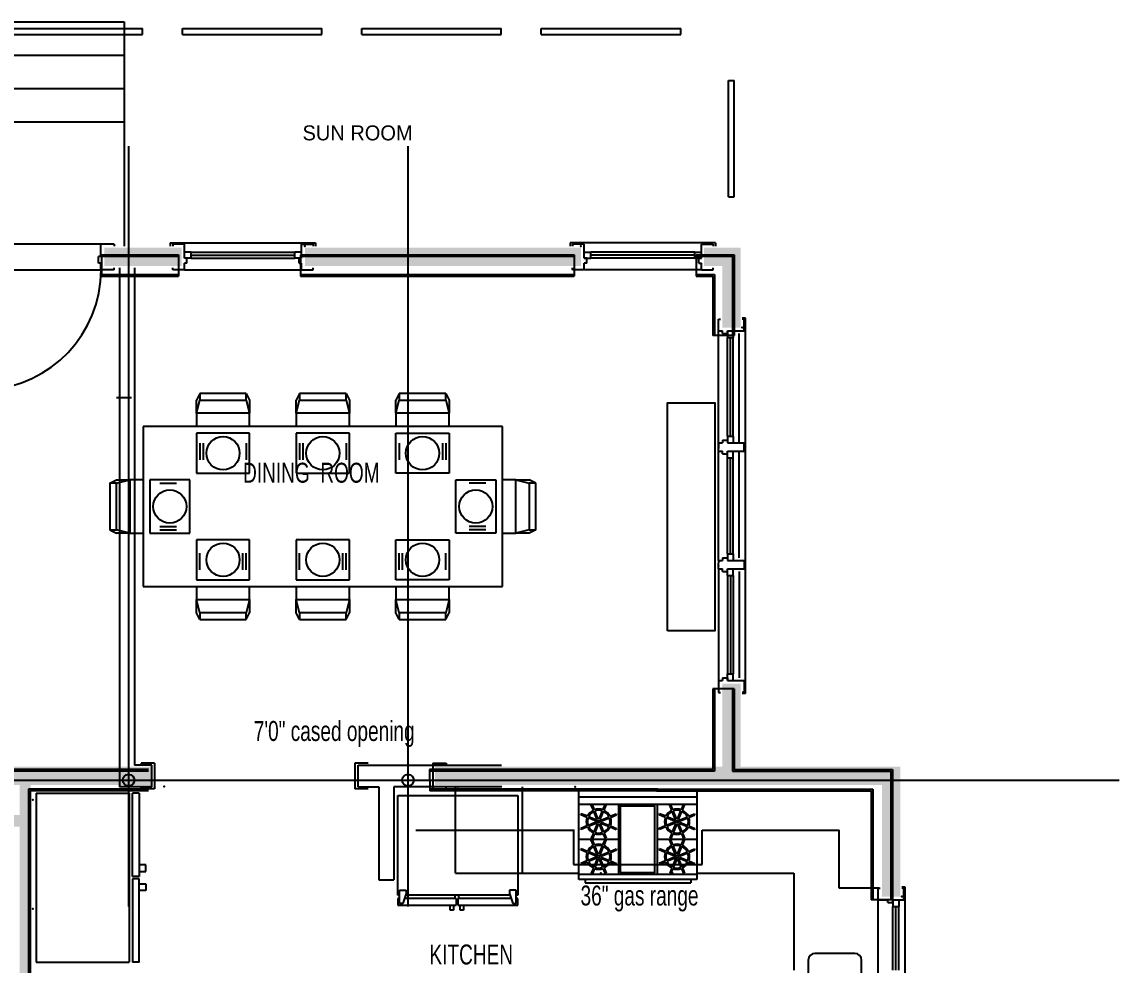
# Model space of a CAD drawing. Extents: x -743 to 664, y -463 to 298.
# Drawn here: x 0.6 to 330.5, y 14.1 to 297.6 of the extents above; entities that cross this region are included whole.
import ezdxf
from ezdxf.enums import TextEntityAlignment as Align

# ---------------------------------------------------------------- set-up
doc = ezdxf.new("R2010")
doc.units = 0
doc.header["$MEASUREMENT"] = 0
for name, color, linetype in [('1.1COLLINE', 7, 'Continuous'), ('1.1COLUMNS', 51, 'Continuous'), ('1.1DEMO', 3, 'Continuous'), ('1.1DRWDWS', 1, 'Continuous'), ('1.1FILL', 7, 'Continuous'), ('1.1NOTES', 11, 'Continuous'), ('1.1RMNAMES', 5, 'Continuous'), ('1.1WALL', 7, 'Continuous')]:
    doc.layers.add(name, color=color, linetype=linetype)
doc.styles.add('DCADTXTSTYLE34', font='ARIAL NARROW')
doc.styles.add('DCADTXTSTYLE43', font='ARIAL NARROW')
doc.styles.add('DCADTXTSTYLE51', font='ARIAL NARROW')
doc.styles.add('DCADTXTSTYLE63', font='ARIAL NARROW')

msp = doc.modelspace()

# ---------------------------------------------------------------- hatches: boundary and pattern name
at = {"layer": '1.1FILL', "linetype": 'Continuous', "ltscale": 8}
for points in [[(25.45, 229.72), (25.45, 224.22), (30.45, 224.22), (30.45, 224.22), (33.95, 224.22), (33.95, 224.22), (48.7, 224.22), (48.7, 229.72)], [(168.7, 224.22), (168.7, 229.72), (85.7, 229.72), (85.7, 224.22)], [(216.7, 229.72), (205.7, 229.72), (205.7, 224.22), (211.2, 224.22), (211.2, 205.72), (216.7, 205.72)], [(259.2, 34.72), (264.7, 34.72), (264.7, 73.72), (216.7, 73.72), (216.7, 98.72), (211.2, 98.72), (211.2, 73.72), (131.06, 73.72), (131.06, 68.22), (194.09, 68.22), (259.2, 68.22)], [(-21.05, 81.2), (-17.55, 81.24), (-17.55, 73.72), (29.95, 73.72), (29.95, 68.22), (3.31, 68.22), (3.31, -9.35), (0, -9.34), (-0.02, 55.72), (-17.55, 55.73), (-17.55, 59.22), (-0.01, 59.22), (-0.01, 68.22), (-17.55, 68.22), (-17.55, 63.07), (-21.05, 63.07)], [(29.95, 68.22), (39.7, 68.22), (39.7, 73.72), (29.95, 73.72)], [(124.86, 68.22), (131.06, 68.22), (131.06, 73.72), (124.86, 73.72)]]:
    msp.add_hatch(color=7, dxfattribs=at).paths.add_polyline_path(points, flags=0)

# ---------------------------------------------------------------- linework, layer by layer
at = {"layer": '1.1COLLINE', "color": 7, "linetype": 'Continuous', "ltscale": 96}
for p, q in [((32.7, 260.26), (32.7, 31.75)), ((116.7, 260.26), (116.7, 31.75)), ((-250.48, 69.72), (330.5, 69.72))]:
    msp.add_line(p, q, dxfattribs=at)
at = {"layer": '1.1COLUMNS', "color": 1, "linetype": 'Continuous', "ltscale": 12}
for centre in [(32.7, 69.72), (116.7, 69.72)]:
    msp.add_circle(centre, 1.75, dxfattribs=at)
at = {"layer": '1.1DEMO', "color": 11, "linetype": 'Continuous', "ltscale": 2}
for p, q in [((29.95, 223.72), (29.95, 67.72)), ((34.45, 223.72), (34.45, 74.22)), ((39.7, 74.22), (34.45, 74.22)), ((39.7, 67.72), (39.7, 74.22)), ((104.7, 74.85), (100.7, 74.85)), ((100.7, 74.85), (100.7, 67.1)), ((101.7, 74.22), (144.86, 74.22)), ((101.7, 67.72), (101.7, 74.22)), ((39.7, 67.72), (29.95, 67.72)), ((104.7, 67.1), (100.7, 67.1)), ((101.7, 67.72), (107.98, 67.72)), ((107.98, 67.72), (107.98, 39.72)), ((112.48, 67.72), (112.48, 39.72)), ((144.94, 67.72), (112.48, 67.72)), ((151.01, 67.72), (151.01, 41.72)), ((113.7, 65.15), (149.7, 65.15)), ((113.7, 35.15), (113.7, 65.15)), ((149.7, 65.15), (149.7, 35.15)), ((107.98, 39.72), (112.48, 39.72)), ((114.2, 32.65), (114.2, 36.65)), ((114.2, 36.65), (116.2, 36.65)), ((116.2, 36.65), (116.2, 35.65)), ((149.2, 36.65), (147.2, 36.65)), ((147.2, 36.65), (147.2, 35.65)), ((149.2, 32.65), (149.2, 36.65)), ((114.2, 35.15), (113.7, 35.15)), ((114.2, 34.15), (113.7, 34.15)), ((113.7, 34.15), (113.7, 32.15)), ((116.2, 35.65), (115.2, 32.65)), ((131.16, 34.15), (115.7, 34.15)), ((147.37, 35.15), (116.04, 35.15)), ((130.91, 34.15), (130.91, 35.15)), ((131.16, 34.15), (131.16, 32.15)), ((147.7, 34.15), (131.66, 34.15)), ((131.66, 34.15), (131.66, 32.15)), ((131.91, 35.15), (131.91, 34.15)), ((147.2, 35.65), (148.2, 32.65)), ((149.7, 35.15), (149.2, 35.15)), ((149.7, 34.15), (149.2, 34.15)), ((149.7, 32.15), (149.7, 34.15)), ((113.7, 32.15), (131.16, 32.15)), ((115.2, 32.65), (114.2, 32.65)), ((129.41, 30.65), (129.41, 32.15)), ((130.41, 30.65), (129.41, 30.65)), ((130.41, 32.15), (130.41, 30.65)), ((131.66, 32.15), (149.7, 32.15)), ((132.41, 30.65), (132.41, 32.15)), ((133.41, 30.65), (132.41, 30.65)), ((133.41, 32.15), (133.41, 30.65)), ((148.2, 32.65), (149.2, 32.65)), ((251.08, 17.64), (239.08, 17.64)), ((237.08, 15.64), (237.08, -20.36)), ((253.08, -20.36), (253.08, 15.64))]:
    msp.add_line(p, q, dxfattribs=at)
for centre, start, end in [((239.08, 15.64), 90, 180), ((251.08, 15.64), 0, 90)]:
    msp.add_arc(centre, 2, start, end, dxfattribs=at)
msp.add_point((131.7, 67.15), dxfattribs=at)
at = {"layer": '1.1DRWDWS', "color": 3, "linetype": 'Continuous', "ltscale": 12}
for p, q in [((-16.6, 297.58), (31.4, 297.58)), ((31.4, 297.58), (31.4, 230.22)), ((-16.6, 287.58), (31.4, 287.58)), ((-16.6, 277.58), (31.4, 277.58)), ((-16.6, 267.58), (31.4, 267.58)), ((28.4, 230.85), (28.4, 230.22)), ((51.48, 228.35), (49.48, 228.35)), ((51.48, 226.6), (51.48, 228.35)), ((82.7, 226.6), (82.7, 228.35)), ((84.7, 228.35), (82.7, 228.35)), ((169.7, 228.35), (171.7, 228.35)), ((171.7, 226.6), (171.7, 228.35)), ((202.92, 226.6), (202.92, 228.35)), ((202.92, 228.35), (204.92, 228.35)), ((51.48, 226.6), (49.48, 226.6)), ((51.48, 227.47), (82.7, 227.47)), ((84.7, 226.6), (82.7, 226.6)), ((169.7, 226.6), (171.7, 226.6)), ((202.92, 227.47), (171.7, 227.47)), ((202.92, 226.6), (204.92, 226.6)), ((28.4, 223.1), (28.4, 223.72)), ((212.77, 204.72), (212.77, 202.72)), ((214.52, 204.72), (214.52, 202.72)), ((212.77, 202.72), (214.52, 202.72)), ((213.64, 173.11), (213.64, 202.72)), ((212.77, 173.11), (214.52, 173.11)), ((212.77, 173.11), (212.77, 171.11)), ((214.52, 173.11), (214.52, 171.11)), ((212.77, 166.56), (212.77, 168.56)), ((214.52, 166.56), (214.52, 168.56)), ((212.77, 166.56), (214.52, 166.56)), ((213.64, 137.76), (213.64, 166.56)), ((212.77, 137.76), (214.52, 137.76)), ((212.77, 137.76), (212.77, 135.76)), ((214.52, 137.76), (214.52, 135.76)), ((212.77, 131.21), (212.77, 133.21)), ((214.52, 131.21), (214.52, 133.21)), ((212.77, 131.21), (214.52, 131.21)), ((213.64, 131.21), (213.64, 101.69)), ((212.77, 101.69), (214.52, 101.69)), ((212.77, 99.69), (212.77, 101.69)), ((214.52, 99.69), (214.52, 101.69)), ((131.01, 41.72), (131.01, 67.72)), ((131.01, 41.72), (168.09, 41.72)), ((203.59, 41.72), (232.7, 41.72)), ((232.7, 41.72), (232.7, 12.64)), ((262.52, 33.72), (262.52, 31.72)), ((264.27, 33.72), (264.27, 31.72)), ((262.52, 31.72), (264.27, 31.72)), ((263.39, 12.57), (263.39, 31.72))]:
    msp.add_line(p, q, dxfattribs=at)
at = {"layer": '1.1DRWDWS', "color": 3}
for p, q in [((-5.05, 295.6), (36.89, 295.6)), ((-5.05, 293.85), (36.89, 293.85)), ((36.89, 293.85), (36.89, 295.6)), ((48.89, 293.85), (48.89, 295.6)), ((48.89, 295.6), (90.83, 295.6)), ((48.89, 293.85), (90.83, 293.85)), ((90.83, 293.85), (90.83, 295.6)), ((102.83, 293.85), (102.83, 295.6)), ((102.83, 295.6), (144.76, 295.6)), ((102.83, 293.85), (144.76, 293.85)), ((144.76, 293.85), (144.76, 295.6)), ((156.76, 293.85), (156.76, 295.6)), ((156.76, 295.6), (198.7, 295.6)), ((156.76, 293.85), (198.7, 293.85)), ((198.7, 293.85), (198.7, 295.6)), ((213.05, 245), (213.05, 280)), ((213.05, 280), (214.8, 280)), ((214.8, 245), (214.8, 280)), ((213.05, 245), (214.8, 245))]:
    msp.add_line(p, q, dxfattribs=at)
at = {"layer": '1.1DRWDWS', "color": 7, "linetype": 'Continuous', "ltscale": 24}
for p, q in [((45.23, 231.22), (45.23, 230.22)), ((88.95, 231.22), (88.95, 230.22)), ((165.45, 231.22), (165.45, 230.22)), ((209.17, 231.22), (209.17, 230.22)), ((218.2, 208.57), (217.2, 208.57)), ((218.2, 95.76), (217.2, 95.76)), ((266.2, 37.57), (265.2, 37.57))]:
    msp.add_line(p, q, dxfattribs=at)
at = {"layer": '1.1DRWDWS', "color": 7, "linetype": 'Continuous', "ltscale": 12}
for p, q in [((45.23, 231.22), (88.95, 231.22)), ((209.17, 231.22), (165.45, 231.22)), ((49.48, 223.1), (84.7, 223.1)), ((204.92, 223.1), (169.7, 223.1)), ((218.2, 95.76), (218.2, 208.57)), ((210.08, 135.76), (210.08, 204.72)), ((210.08, 133.21), (210.08, 99.69)), ((266.2, -45.21), (266.2, 37.57)), ((258.08, 10.57), (258.08, 33.72))]:
    msp.add_line(p, q, dxfattribs=at)
at = {"layer": '1.1DRWDWS', "color": 11, "linetype": 'Continuous', "ltscale": 24}
for p, q in [((24.4, 230.85), (-11.55, 230.85)), ((51.48, 228.35), (82.7, 228.35)), ((202.92, 228.35), (171.7, 228.35)), ((51.48, 226.6), (82.7, 226.6)), ((202.92, 226.6), (171.7, 226.6)), ((-11.55, 223.1), (24.45, 223.1)), ((212.77, 173.11), (212.77, 202.72)), ((214.52, 173.11), (214.52, 202.72)), ((212.77, 137.76), (212.77, 166.56)), ((214.52, 137.76), (214.52, 166.56)), ((212.77, 131.21), (212.77, 101.69)), ((214.52, 131.21), (214.52, 101.69)), ((262.52, 12.57), (262.52, 31.72)), ((264.27, 12.57), (264.27, 31.72))]:
    msp.add_line(p, q, dxfattribs=at)
at = {"layer": '1.1DRWDWS', "color": 3, "linetype": 'Continuous', "ltscale": 24}
for p, q in [((28.4, 230.85), (24.4, 230.85)), ((24.4, 227.1), (24.4, 230.85)), ((49.48, 230.85), (45.98, 230.85)), ((45.98, 230.85), (45.98, 230.22)), ((49.48, 226.6), (49.48, 230.85)), ((84.7, 230.85), (88.2, 230.85)), ((84.7, 226.6), (84.7, 230.85)), ((88.2, 230.85), (88.2, 230.22)), ((169.7, 230.85), (166.2, 230.85)), ((166.2, 230.85), (166.2, 230.22)), ((169.7, 226.6), (169.7, 230.85)), ((204.92, 230.85), (208.42, 230.85)), ((204.92, 226.6), (204.92, 230.85)), ((208.42, 230.85), (208.42, 230.22)), ((24.4, 227.1), (23.65, 227.1)), ((23.65, 225.1), (23.65, 227.1)), ((24.4, 225.1), (23.65, 225.1)), ((24.4, 223.1), (24.4, 225.1)), ((50.23, 226.6), (49.48, 226.6)), ((49.48, 223.1), (49.48, 225.1)), ((50.23, 225.1), (49.48, 225.1)), ((50.23, 225.1), (50.23, 226.6)), ((83.95, 226.6), (84.7, 226.6)), ((83.95, 225.1), (83.95, 226.6)), ((83.95, 225.1), (84.7, 225.1)), ((84.7, 223.1), (84.7, 225.1)), ((170.45, 226.6), (169.7, 226.6)), ((169.7, 223.1), (169.7, 225.1)), ((170.45, 225.1), (169.7, 225.1)), ((170.45, 225.1), (170.45, 226.6)), ((204.17, 226.6), (204.92, 226.6)), ((204.17, 225.1), (204.17, 226.6)), ((204.17, 225.1), (204.92, 225.1)), ((204.92, 223.1), (204.92, 225.1)), ((28.4, 223.1), (24.4, 223.1)), ((45.98, 223.1), (45.98, 223.72)), ((49.48, 223.1), (45.98, 223.1)), ((84.7, 223.1), (88.2, 223.1)), ((88.2, 223.1), (88.2, 223.72)), ((166.2, 223.1), (166.2, 223.72)), ((169.7, 223.1), (166.2, 223.1)), ((204.92, 223.1), (208.42, 223.1)), ((208.42, 223.1), (208.42, 223.72)), ((210.08, 204.72), (210.08, 208.22)), ((210.08, 208.22), (210.7, 208.22)), ((217.83, 208.22), (217.2, 208.22)), ((217.83, 204.72), (217.83, 208.22)), ((210.08, 204.72), (211.27, 204.72)), ((211.27, 203.97), (211.27, 204.72)), ((212.77, 204.72), (217.83, 204.72)), ((212.77, 203.97), (212.77, 204.72)), ((211.27, 203.97), (212.77, 203.97)), ((211.27, 171.86), (211.27, 171.11)), ((211.27, 171.86), (212.77, 171.86)), ((212.77, 171.86), (212.77, 171.11)), ((210.08, 171.11), (210.08, 169.36)), ((210.08, 171.11), (211.27, 171.11)), ((210.08, 168.56), (210.08, 169.31)), ((210.08, 168.56), (211.27, 168.56)), ((211.27, 167.81), (211.27, 168.56)), ((212.77, 171.11), (217.83, 171.11)), ((212.77, 167.81), (212.77, 168.56)), ((212.77, 168.56), (217.83, 168.56)), ((217.83, 168.56), (217.83, 171.11)), ((211.27, 167.81), (212.77, 167.81)), ((210.08, 135.76), (210.08, 135.01)), ((210.08, 135.76), (211.27, 135.76)), ((211.27, 136.51), (211.27, 135.76)), ((211.27, 136.51), (212.77, 136.51)), ((212.77, 136.51), (212.77, 135.76)), ((212.77, 135.76), (217.83, 135.76)), ((217.83, 135.76), (217.83, 133.21)), ((210.08, 133.21), (210.08, 134.96)), ((210.08, 133.21), (211.27, 133.21)), ((211.27, 132.46), (211.27, 133.21)), ((211.27, 132.46), (212.77, 132.46)), ((212.77, 132.46), (212.77, 133.21)), ((212.77, 133.21), (217.83, 133.21)), ((210.08, 99.69), (211.27, 99.69)), ((210.08, 99.69), (210.08, 96.1)), ((211.27, 100.44), (211.27, 99.69)), ((211.27, 100.44), (212.77, 100.44)), ((212.77, 100.44), (212.77, 99.69)), ((212.77, 99.69), (217.83, 99.69)), ((217.83, 99.69), (217.83, 96.1)), ((210.08, 96.1), (210.7, 96.1)), ((217.83, 96.1), (217.2, 96.1)), ((258.08, 33.72), (258.08, 37.22)), ((258.08, 37.22), (258.7, 37.22)), ((265.83, 37.22), (265.2, 37.22)), ((265.83, 33.72), (265.83, 37.22)), ((258.08, 33.72), (261.02, 33.72)), ((261.02, 32.97), (261.02, 33.72)), ((262.52, 33.72), (265.83, 33.72)), ((262.52, 32.97), (262.52, 33.72)), ((261.02, 32.97), (262.52, 32.97))]:
    msp.add_line(p, q, dxfattribs=at)
at = {"layer": '1.1DRWDWS', "color": 11, "linetype": 'Continuous', "ltscale": 3}
for p, q in [((216.27, 171.11), (216.27, 203.97)), ((216.27, 136.51), (216.27, 168.56)), ((216.27, 132.46), (216.27, 100.44))]:
    msp.add_line(p, q, dxfattribs=at)
at = {"layer": '1.1DRWDWS', "color": 3, "linetype": 'Continuous', "ltscale": 2}
for p, q in [((36.47, 74.85), (36.47, 74.22)), ((40.47, 74.85), (36.47, 74.85)), ((40.47, 74.85), (40.47, 67.1)), ((124.17, 74.85), (128.17, 74.85)), ((124.17, 74.85), (124.17, 67.1)), ((128.17, 74.85), (128.17, 74.22)), ((36.47, 67.1), (36.47, 67.72)), ((40.47, 67.1), (36.47, 67.1)), ((124.17, 67.1), (128.17, 67.1)), ((128.17, 67.1), (128.17, 67.72))]:
    msp.add_line(p, q, dxfattribs=at)
at = {"layer": '1.1DRWDWS', "color": 3, "linetype": 'Continuous', "ltscale": 5.619835}
for p, q in [((168.09, 39.86), (168.09, 66.72)), ((168.09, 66.72), (203.59, 66.72)), ((203.59, 66.72), (203.59, 39.86)), ((168.09, 64.72), (203.59, 64.72)), ((203.59, 39.86), (168.09, 39.86))]:
    msp.add_line(p, q, dxfattribs=at)
at = {"layer": '1.1DRWDWS', "color": 1, "linetype": 'Continuous', "ltscale": 12}
for p, q in [((4.92, 65.77), (32.92, 65.77)), ((4.92, 65.77), (4.92, 15.04)), ((32.92, 65.77), (32.92, 15.04)), ((33.92, 40.77), (33.92, 65.77)), ((35.92, 65.77), (33.92, 65.77)), ((35.92, 65.77), (35.92, 40.77)), ((37.92, 44.27), (35.92, 44.27)), ((37.92, 42.27), (37.92, 44.27)), ((35.92, 40.77), (33.92, 40.77)), ((33.92, 40.04), (33.92, 15.04)), ((35.92, 40.04), (33.92, 40.04)), ((35.92, 42.27), (37.92, 42.27)), ((35.92, 15.04), (35.92, 40.04)), ((35.92, 38.54), (37.92, 38.54)), ((37.92, 36.54), (35.92, 36.54)), ((37.92, 38.54), (37.92, 36.54)), ((4.92, 15.04), (32.92, 15.04)), ((35.92, 15.04), (33.92, 15.04))]:
    msp.add_line(p, q, dxfattribs=at)
at = {"layer": '1.1DRWDWS', "color": 3, "linetype": 'Continuous', "ltscale": 1.404959}
msp.add_line((203.59, 64.35), (203.59, 39.86), dxfattribs=at)
at = {"layer": '1.1DRWDWS', "color": 1, "linetype": 'Continuous', "ltscale": 5.619835}
for p, q in [((168.09, 62.51), (203.59, 62.51)), ((191.65, 51.97), (203.59, 51.97)), ((168.09, 41.44), (203.59, 41.44)), ((169.94, 39.83), (169.94, 38.85)), ((201.73, 39.83), (201.73, 38.85)), ((169.94, 38.85), (201.73, 38.85))]:
    msp.add_line(p, q, dxfattribs=at)
at = {"layer": '1.1DRWDWS', "color": 11, "linetype": 'Continuous', "ltscale": 1.404959}
for p, q in [((168.67, 59.28), (168.81, 59.61)), ((170.65, 58.85), (168.81, 59.61)), ((171.83, 62.17), (172.15, 62.3)), ((172.46, 60.65), (171.83, 62.17)), ((172.78, 60.79), (172.15, 62.3)), ((173.61, 57.86), (172.59, 60.33)), ((173.94, 57.99), (172.91, 60.46)), ((174.18, 57.99), (175.2, 60.46)), ((174.5, 57.86), (175.53, 60.33)), ((175.34, 60.79), (175.97, 62.3)), ((175.66, 60.65), (176.29, 62.17)), ((175.97, 62.3), (176.29, 62.17)), ((177.47, 58.85), (179.31, 59.61)), ((179.31, 59.61), (179.45, 59.28)), ((192.23, 59.28), (192.36, 59.61)), ((194.2, 58.85), (192.36, 59.61)), ((195.39, 62.17), (195.71, 62.3)), ((196.01, 60.65), (195.39, 62.17)), ((196.34, 60.79), (195.71, 62.3)), ((197.17, 57.86), (196.15, 60.33)), ((197.5, 57.99), (196.47, 60.46)), ((197.74, 57.99), (198.76, 60.46)), ((198.06, 57.86), (199.09, 60.33)), ((198.9, 60.79), (199.52, 62.3)), ((199.22, 60.65), (199.85, 62.17)), ((199.52, 62.3), (199.85, 62.17)), ((201.03, 58.85), (202.87, 59.61)), ((202.87, 59.61), (203, 59.28)), ((170.51, 58.52), (168.67, 59.28)), ((173.31, 57.36), (170.84, 58.39)), ((173.31, 57.12), (170.84, 56.1)), ((173.44, 57.69), (170.97, 58.71)), ((173.44, 56.8), (170.97, 55.77)), ((173.61, 56.63), (172.59, 54.15)), ((173.94, 56.49), (172.91, 54.02)), ((174.18, 56.49), (175.2, 54.02)), ((174.5, 56.63), (175.53, 54.15)), ((174.67, 57.69), (177.15, 58.71)), ((174.67, 56.8), (177.15, 55.77)), ((174.81, 57.36), (177.28, 58.39)), ((174.81, 57.12), (177.28, 56.1)), ((177.61, 58.52), (179.45, 59.28)), ((194.07, 58.52), (192.23, 59.28)), ((196.87, 57.36), (194.39, 58.39)), ((196.87, 57.12), (194.39, 56.1)), ((197, 57.69), (194.53, 58.71)), ((197, 56.8), (194.53, 55.77)), ((197.17, 56.63), (196.15, 54.15)), ((197.5, 56.49), (196.47, 54.02)), ((197.74, 56.49), (198.76, 54.02)), ((198.06, 56.63), (199.09, 54.15)), ((198.23, 57.69), (200.71, 58.71)), ((198.23, 56.8), (200.71, 55.77)), ((198.37, 57.36), (200.84, 58.39)), ((198.37, 57.12), (200.84, 56.1)), ((201.16, 58.52), (203, 59.28)), ((170.51, 55.96), (168.67, 55.2)), ((168.81, 54.88), (168.67, 55.2)), ((170.65, 55.64), (168.81, 54.88)), ((172.46, 53.83), (171.83, 52.31)), ((172.78, 53.69), (172.15, 52.18)), ((175.34, 53.69), (175.97, 52.18)), ((175.66, 53.83), (176.29, 52.31)), ((177.47, 55.64), (179.31, 54.88)), ((177.61, 55.96), (179.45, 55.2)), ((179.45, 55.2), (179.31, 54.88)), ((194.07, 55.96), (192.23, 55.2)), ((192.36, 54.88), (192.23, 55.2)), ((194.2, 55.64), (192.36, 54.88)), ((196.01, 53.83), (195.39, 52.31)), ((196.34, 53.69), (195.71, 52.18)), ((198.9, 53.69), (199.52, 52.18)), ((199.22, 53.83), (199.85, 52.31)), ((201.03, 55.64), (202.87, 54.88)), ((201.16, 55.96), (203, 55.2)), ((203, 55.2), (202.87, 54.88)), ((172.15, 52.18), (171.83, 52.31)), ((171.83, 51.63), (172.15, 51.77)), ((172.46, 50.12), (171.83, 51.63)), ((172.78, 50.25), (172.15, 51.77)), ((173.61, 47.32), (172.59, 49.79)), ((173.94, 47.45), (172.91, 49.93)), ((174.18, 47.45), (175.2, 49.93)), ((174.5, 47.32), (175.53, 49.79)), ((175.34, 50.25), (175.97, 51.77)), ((175.66, 50.12), (176.29, 51.63)), ((176.29, 52.31), (175.97, 52.18)), ((175.97, 51.77), (176.29, 51.63)), ((195.71, 52.18), (195.39, 52.31)), ((195.39, 51.63), (195.71, 51.77)), ((196.01, 50.12), (195.39, 51.63)), ((196.34, 50.25), (195.71, 51.77)), ((197.17, 47.32), (196.15, 49.79)), ((197.5, 47.45), (196.47, 49.93)), ((197.74, 47.45), (198.76, 49.93)), ((198.06, 47.32), (199.09, 49.79)), ((198.9, 50.25), (199.52, 51.77)), ((199.22, 50.12), (199.85, 51.63)), ((199.85, 52.31), (199.52, 52.18)), ((199.52, 51.77), (199.85, 51.63)), ((168.67, 48.75), (168.81, 49.07)), ((170.51, 47.98), (168.67, 48.75)), ((170.65, 48.31), (168.81, 49.07)), ((173.31, 46.82), (170.84, 47.85)), ((173.31, 46.58), (170.84, 45.56)), ((173.44, 47.15), (170.97, 48.17)), ((173.44, 46.26), (170.97, 45.23)), ((174.67, 47.15), (177.15, 48.17)), ((174.67, 46.26), (177.15, 45.23)), ((174.81, 46.82), (177.28, 47.85)), ((174.81, 46.58), (177.28, 45.56)), ((177.47, 48.31), (179.31, 49.07)), ((177.61, 47.98), (179.45, 48.75)), ((179.31, 49.07), (179.45, 48.75)), ((192.23, 48.75), (192.36, 49.07)), ((194.07, 47.98), (192.23, 48.75)), ((194.2, 48.31), (192.36, 49.07)), ((196.87, 46.82), (194.39, 47.85)), ((196.87, 46.58), (194.39, 45.56)), ((197, 47.15), (194.53, 48.17)), ((197, 46.26), (194.53, 45.23)), ((198.23, 47.15), (200.71, 48.17)), ((198.23, 46.26), (200.71, 45.23)), ((198.37, 46.82), (200.84, 47.85)), ((198.37, 46.58), (200.84, 45.56)), ((201.03, 48.31), (202.87, 49.07)), ((201.16, 47.98), (203, 48.75)), ((202.87, 49.07), (203, 48.75)), ((170.51, 45.42), (168.67, 44.66)), ((168.81, 44.34), (168.67, 44.66)), ((170.65, 45.1), (168.81, 44.34)), ((172.46, 43.29), (171.83, 41.78)), ((172.78, 43.16), (172.15, 41.64)), ((173.61, 46.09), (172.59, 43.62)), ((173.94, 45.96), (172.91, 43.48)), ((174.18, 45.96), (175.2, 43.48)), ((174.5, 46.09), (175.53, 43.62)), ((175.34, 43.16), (175.97, 41.64)), ((175.66, 43.29), (176.29, 41.78)), ((177.47, 45.1), (179.31, 44.34)), ((177.61, 45.42), (179.45, 44.66)), ((179.45, 44.66), (179.31, 44.34)), ((194.07, 45.42), (192.23, 44.66)), ((192.36, 44.34), (192.23, 44.66)), ((194.2, 45.1), (192.36, 44.34)), ((196.01, 43.29), (195.39, 41.78)), ((196.34, 43.16), (195.71, 41.64)), ((197.17, 46.09), (196.15, 43.62)), ((197.5, 45.96), (196.47, 43.48)), ((197.74, 45.96), (198.76, 43.48)), ((198.06, 46.09), (199.09, 43.62)), ((198.9, 43.16), (199.52, 41.64)), ((199.22, 43.29), (199.85, 41.78)), ((201.03, 45.1), (202.87, 44.34)), ((201.16, 45.42), (203, 44.66)), ((203, 44.66), (202.87, 44.34)), ((172.15, 41.64), (171.83, 41.78)), ((176.29, 41.78), (175.97, 41.64)), ((195.71, 41.64), (195.39, 41.78)), ((199.85, 41.78), (199.52, 41.64))]:
    msp.add_line(p, q, dxfattribs=at)
at = {"layer": '1.1DRWDWS', "color": 11, "linetype": 'Continuous', "ltscale": 5.619835}
for p, q in [((180.03, 62.51), (180.03, 41.44)), ((191.65, 62.51), (191.65, 41.44)), ((168.09, 51.97), (180.03, 51.97))]:
    msp.add_line(p, q, dxfattribs=at)
at = {"layer": '1.1DRWDWS', "color": 1, "linetype": 'Continuous', "ltscale": 8}
for p, q in [((119.1, 54.72), (166.48, 54.72)), ((166.48, 54.92), (166.48, 44.4)), ((205.13, 54.72), (246.39, 54.72)), ((205.13, 44.4), (205.13, 54.66)), ((246.39, 37.22), (246.39, 54.72)), ((166.48, 44.4), (205.13, 44.4)), ((258.39, 37.22), (246.39, 37.22))]:
    msp.add_line(p, q, dxfattribs=at)
at = {"layer": '1.1DRWDWS', "color": 11, "linetype": 'Continuous', "ltscale": 5.619835, "elevation": 25033.24}
msp.add_lwpolyline([(180.52, 42.01), (190.95, 42.01), (190.95, 61.88), (180.52, 61.88)], close=True, dxfattribs=at)
at = {"layer": '1.1DRWDWS', "color": 11, "linetype": 'Continuous', "ltscale": 1.404959}
for centre in [(174.06, 57.24), (197.62, 57.24), (174.06, 46.7), (197.62, 46.7)]:
    msp.add_circle(centre, 0.386, dxfattribs=at)
at = {"layer": '1.1DRWDWS', "color": 1, "linetype": 'Continuous', "ltscale": 24}
msp.add_arc((-11.55, 223.1), 36, 272.7832, 360, dxfattribs=at)
at = {"layer": '1.1DRWDWS', "color": 11, "linetype": 'Continuous', "ltscale": 1.404959}
for centre, radius, start, end in [((174.06, 57.24), 3.77, 115.1708, 154.8293), ((174.06, 57.24), 3.42, 115.4468, 154.5552), ((174.06, 57.24), 3.77, 70.1703, 109.8317), ((174.06, 57.24), 3.42, 70.4463, 109.5523), ((174.06, 57.24), 3.42, 25.4463, 64.5515), ((174.06, 57.24), 3.77, 25.1675, 64.8303), ((197.62, 57.24), 3.77, 115.1708, 154.8293), ((197.62, 57.24), 3.42, 115.4468, 154.5552), ((197.62, 57.24), 3.77, 70.1704, 109.8317), ((197.62, 57.24), 3.42, 70.4463, 109.5523), ((197.62, 57.24), 3.42, 25.4463, 64.5516), ((197.62, 57.24), 3.77, 25.1675, 64.8303), ((174.06, 57.24), 3.77, 160.1671, 199.8308), ((174.06, 57.24), 3.42, 160.4462, 199.5518), ((174.06, 57.24), 0.738, 171.2853, 189.1106), ((174.06, 57.24), 0.738, 126.2884, 143.7329), ((174.06, 57.24), 0.738, 216.2865, 233.7327), ((174.06, 57.24), 0.738, 81.2713, 99.1099), ((174.06, 57.24), 0.738, 261.2861, 279.1078), ((174.06, 57.24), 0.738, 36.2772, 54.1048), ((174.06, 57.24), 0.738, 306.2781, 324.1099), ((174.06, 57.24), 0.738, 351.2828, 368.7353), ((174.06, 57.24), 3.42, 340.4458, 379.5546), ((174.06, 57.24), 3.77, 340.1695, 379.8297), ((197.62, 57.24), 3.77, 160.1695, 199.8308), ((197.62, 57.24), 3.42, 160.4464, 199.5544), ((197.62, 57.24), 0.738, 171.2721, 189.0974), ((197.62, 57.24), 0.738, 126.2805, 143.7221), ((197.62, 57.24), 0.738, 216.2865, 233.7322), ((197.62, 57.24), 0.738, 81.2713, 99.1078), ((197.62, 57.24), 0.738, 261.2861, 279.1078), ((197.62, 57.24), 0.738, 36.2765, 54.1048), ((197.62, 57.24), 0.738, 306.2781, 324.1099), ((197.62, 57.24), 0.738, 351.2828, 368.7353), ((197.62, 57.24), 3.42, 340.4458, 379.5546), ((197.62, 57.24), 3.77, 340.1695, 379.8297), ((174.06, 57.24), 3.77, 205.1726, 244.8315), ((174.06, 57.24), 3.42, 205.4476, 244.5585), ((174.06, 57.24), 3.77, 250.1717, 289.833), ((174.06, 57.24), 3.42, 250.4469, 289.5553), ((174.06, 57.24), 3.42, 295.448, 334.5538), ((174.06, 57.24), 3.77, 295.1694, 334.8304), ((197.62, 57.24), 3.77, 205.1703, 244.8315), ((197.62, 57.24), 3.42, 205.4478, 244.5573), ((197.62, 57.24), 3.77, 250.1711, 289.8338), ((197.62, 57.24), 3.42, 250.4459, 289.5553), ((197.62, 57.24), 3.42, 295.448, 334.5538), ((197.62, 57.24), 3.77, 295.1694, 334.8304), ((174.06, 46.7), 3.77, 115.1705, 154.8293), ((174.06, 46.7), 3.42, 115.4465, 154.5552), ((174.06, 46.7), 3.77, 70.17, 109.8314), ((174.06, 46.7), 3.42, 70.4459, 109.5519), ((174.06, 46.7), 3.42, 25.4462, 64.5512), ((174.06, 46.7), 3.77, 25.1673, 64.83), ((197.62, 46.7), 3.77, 115.1705, 154.829), ((197.62, 46.7), 3.42, 115.4465, 154.5549), ((197.62, 46.7), 3.77, 70.17, 109.8314), ((197.62, 46.7), 3.42, 70.4459, 109.5519), ((197.62, 46.7), 3.42, 25.4462, 64.5513), ((197.62, 46.7), 3.77, 25.1673, 64.83), ((174.06, 46.7), 3.77, 160.1669, 199.8308), ((174.06, 46.7), 3.42, 160.4464, 199.5518), ((174.06, 46.7), 0.738, 171.2853, 189.1106), ((174.06, 46.7), 0.738, 126.2884, 143.7329), ((174.06, 46.7), 0.738, 216.2865, 233.7327), ((174.06, 46.7), 0.738, 81.2713, 99.1099), ((174.06, 46.7), 0.738, 36.2665, 54.097), ((174.06, 46.7), 0.738, 306.2781, 324.1207), ((174.06, 46.7), 0.738, 351.2697, 368.7221), ((174.06, 46.7), 3.42, 340.4458, 379.5546), ((174.06, 46.7), 3.77, 340.1695, 379.8296), ((197.62, 46.7), 3.77, 160.1669, 199.8308), ((197.62, 46.7), 3.42, 160.4462, 199.5517), ((197.62, 46.7), 0.738, 171.2845, 189.1097), ((197.62, 46.7), 0.738, 126.2884, 143.7329), ((197.62, 46.7), 0.738, 216.2865, 233.7322), ((197.62, 46.7), 0.738, 81.2713, 99.1099), ((197.62, 46.7), 0.738, 36.2765, 54.1048), ((197.62, 46.7), 0.738, 306.2776, 324.1099), ((197.62, 46.7), 0.738, 351.2828, 368.7353), ((197.62, 46.7), 3.42, 340.4458, 379.5546), ((197.62, 46.7), 3.77, 340.1695, 379.8296), ((174.06, 46.7), 3.77, 205.1726, 244.8315), ((174.06, 46.7), 3.42, 205.4501, 244.5585), ((174.06, 46.7), 3.77, 250.1717, 289.833), ((174.06, 46.7), 3.42, 250.4469, 289.5553), ((174.06, 46.7), 0.738, 261.2861, 279.1078), ((174.06, 46.7), 3.42, 295.448, 334.5538), ((174.06, 46.7), 3.77, 295.1694, 334.8304), ((197.62, 46.7), 3.77, 205.1703, 244.8315), ((197.62, 46.7), 3.42, 205.4478, 244.5573), ((197.62, 46.7), 3.77, 250.1711, 289.8338), ((197.62, 46.7), 3.42, 250.4459, 289.5553), ((197.62, 46.7), 0.738, 261.2861, 279.1078), ((197.62, 46.7), 3.42, 295.448, 334.5538), ((197.62, 46.7), 3.77, 295.1694, 334.8304)]:
    msp.add_arc(centre, radius, start, end, dxfattribs=at)
at = {"layer": '1.1DRWDWS', "color": 51, "linetype": 'Continuous'}
for p in [(85.7, 230.22), (168.7, 230.22), (217.2, 205.72), (265.2, 34.72)]:
    msp.add_point(p, dxfattribs=at)
at = {"layer": '1.1DRWDWS', "color": 3, "linetype": 'Continuous', "ltscale": 12}
for p in [(210.08, 170.28), (210.08, 170.24), (210.08, 134.09)]:
    msp.add_point(p, dxfattribs=at)
at = {"layer": '1.1DRWDWS', "color": 3, "linetype": 'Continuous', "ltscale": 24}
msp.add_point((166.99, 67.72), dxfattribs=at)
at = {"layer": '1.1DRWDWS', "color": 1, "linetype": 'Continuous', "ltscale": 2}
for p in [(3.92, 63.77), (3.92, 31.04)]:
    msp.add_point(p, dxfattribs=at)
at = {"layer": '1.1DRWDWS', "color": 11, "linetype": 'Continuous', "ltscale": 5.619835}
msp.add_point((192.36, 55.18), dxfattribs=at)
at = {"layer": '1.1FILL', "color": 7, "linetype": 'Continuous', "ltscale": 8}
msp.add_point((174.74, 41.72), dxfattribs=at)
at = {"layer": '1.1NOTES', "color": 11, "linetype": 'Continuous', "ltscale": 12}
for p, q in [((54.1, 185.96), (53.1, 183.96)), ((68.1, 185.96), (54.1, 185.96)), ((54.1, 185.96), (54.1, 183.96)), ((68.1, 183.96), (68.1, 185.96)), ((68.1, 185.96), (69.1, 183.96)), ((84.1, 185.96), (83.1, 183.96)), ((98.1, 185.96), (84.1, 185.96)), ((84.1, 185.96), (84.1, 183.96)), ((98.1, 183.96), (98.1, 185.96)), ((98.1, 185.96), (99.1, 183.96)), ((114.1, 185.96), (113.1, 183.96)), ((128.1, 185.96), (114.1, 185.96)), ((114.1, 185.96), (114.1, 183.96)), ((128.1, 183.96), (128.1, 185.96)), ((128.1, 185.96), (129.1, 183.96)), ((53.1, 179.96), (53.1, 183.96)), ((53.1, 179.96), (54.1, 183.96)), ((54.1, 183.96), (68.1, 183.96)), ((68.1, 183.96), (69.1, 179.96)), ((69.1, 183.96), (69.1, 179.96)), ((83.1, 179.96), (83.1, 183.96)), ((83.1, 179.96), (84.1, 183.96)), ((84.1, 183.96), (98.1, 183.96)), ((98.1, 183.96), (99.1, 179.96)), ((99.1, 183.96), (99.1, 179.96)), ((113.1, 179.96), (113.1, 183.96)), ((113.1, 179.96), (114.1, 183.96)), ((114.1, 183.96), (128.1, 183.96)), ((128.1, 183.96), (129.1, 179.96)), ((129.1, 183.96), (129.1, 179.96)), ((69.1, 179.96), (53.1, 179.96)), ((53.1, 179.96), (53.1, 175.96)), ((69.1, 175.96), (69.1, 179.96)), ((99.1, 179.96), (83.1, 179.96)), ((83.1, 179.96), (83.1, 175.96)), ((99.1, 175.96), (99.1, 179.96)), ((129.1, 179.96), (113.1, 179.96)), ((113.1, 179.96), (113.1, 175.96)), ((129.1, 175.96), (129.1, 179.96)), ((145.1, 175.96), (37.1, 175.96)), ((37.1, 175.96), (37.1, 127.96)), ((145.1, 127.96), (145.1, 175.96)), ((53.1, 173.96), (53.1, 161.96)), ((69.1, 173.96), (53.1, 173.96)), ((69.1, 161.96), (69.1, 173.96)), ((83.1, 173.96), (83.1, 161.96)), ((99.1, 173.96), (83.1, 173.96)), ((99.1, 161.96), (99.1, 173.96)), ((113.1, 161.96), (113.1, 173.96)), ((113.1, 173.96), (129.1, 173.96)), ((129.1, 173.96), (129.1, 161.96)), ((54.1, 170.96), (54.1, 165.96)), ((55.1, 170.96), (55.1, 165.96)), ((68.1, 170.96), (68.1, 165.96)), ((84.1, 170.96), (84.1, 165.96)), ((85.1, 170.96), (85.1, 165.96)), ((98.1, 170.96), (98.1, 165.96)), ((114.1, 170.96), (114.1, 165.96)), ((127.1, 170.96), (127.1, 165.96)), ((128.1, 170.96), (128.1, 165.96)), ((53.1, 161.96), (69.1, 161.96)), ((83.1, 161.96), (99.1, 161.96)), ((129.1, 161.96), (113.1, 161.96)), ((27.1, 158.96), (29.1, 159.96)), ((29.1, 158.96), (27.1, 158.96)), ((27.1, 158.96), (27.1, 144.96)), ((29.1, 159.96), (33.1, 159.96)), ((29.1, 158.96), (33.1, 159.96)), ((29.1, 144.96), (29.1, 158.96)), ((37.1, 159.96), (33.1, 159.96)), ((33.1, 159.96), (33.1, 143.96)), ((51.1, 159.96), (39.1, 159.96)), ((39.1, 159.96), (39.1, 143.96)), ((42.1, 158.96), (47.1, 158.96)), ((51.1, 143.96), (51.1, 159.96)), ((131.1, 143.96), (131.1, 159.96)), ((131.1, 159.96), (143.1, 159.96)), ((140.1, 158.96), (135.1, 158.96)), ((143.1, 159.96), (143.1, 143.96)), ((149.1, 159.96), (145.1, 159.96)), ((149.1, 143.96), (149.1, 159.96)), ((149.1, 159.96), (153.1, 159.96)), ((149.1, 159.96), (153.1, 158.96)), ((155.1, 158.96), (153.1, 159.96)), ((155.1, 158.96), (153.1, 158.96)), ((153.1, 158.96), (153.1, 144.96)), ((155.1, 144.96), (155.1, 158.96)), ((42.1, 145.96), (47.1, 145.96)), ((140.1, 145.96), (135.1, 145.96)), ((27.1, 144.96), (29.1, 144.96)), ((27.1, 144.96), (29.1, 143.96)), ((33.1, 143.96), (29.1, 144.96)), ((33.1, 143.96), (29.1, 143.96)), ((33.1, 143.96), (37.1, 143.96)), ((39.1, 143.96), (51.1, 143.96)), ((42.1, 144.96), (47.1, 144.96)), ((69.1, 141.96), (53.1, 141.96)), ((53.1, 141.96), (53.1, 129.96)), ((69.1, 129.96), (69.1, 141.96)), ((99.1, 141.96), (83.1, 141.96)), ((83.1, 141.96), (83.1, 129.96)), ((99.1, 129.96), (99.1, 141.96)), ((113.1, 129.96), (113.1, 141.96)), ((113.1, 141.96), (129.1, 141.96)), ((129.1, 141.96), (129.1, 129.96)), ((143.1, 143.96), (131.1, 143.96)), ((140.1, 144.96), (135.1, 144.96)), ((145.1, 143.96), (149.1, 143.96)), ((153.1, 144.96), (149.1, 143.96)), ((153.1, 143.96), (149.1, 143.96)), ((153.1, 144.96), (155.1, 144.96)), ((155.1, 144.96), (153.1, 143.96)), ((54.1, 132.96), (54.1, 137.96)), ((67.1, 132.96), (67.1, 137.96)), ((68.1, 132.96), (68.1, 137.96)), ((84.1, 132.96), (84.1, 137.96)), ((97.1, 132.96), (97.1, 137.96)), ((98.1, 132.96), (98.1, 137.96)), ((114.1, 132.96), (114.1, 137.96)), ((115.1, 132.96), (115.1, 137.96)), ((128.1, 132.96), (128.1, 137.96)), ((53.1, 129.96), (69.1, 129.96)), ((83.1, 129.96), (99.1, 129.96)), ((129.1, 129.96), (113.1, 129.96)), ((37.1, 127.96), (145.1, 127.96)), ((53.1, 127.96), (53.1, 123.96)), ((69.1, 123.96), (69.1, 127.96)), ((83.1, 127.96), (83.1, 123.96)), ((99.1, 123.96), (99.1, 127.96)), ((113.1, 127.96), (113.1, 123.96)), ((129.1, 123.96), (129.1, 127.96)), ((53.1, 123.96), (69.1, 123.96)), ((53.1, 119.96), (53.1, 123.96)), ((54.1, 119.96), (53.1, 123.96)), ((69.1, 123.96), (68.1, 119.96)), ((69.1, 123.96), (69.1, 119.96)), ((83.1, 123.96), (99.1, 123.96)), ((83.1, 119.96), (83.1, 123.96)), ((84.1, 119.96), (83.1, 123.96)), ((99.1, 123.96), (98.1, 119.96)), ((99.1, 123.96), (99.1, 119.96)), ((113.1, 123.96), (129.1, 123.96)), ((113.1, 119.96), (113.1, 123.96)), ((114.1, 119.96), (113.1, 123.96)), ((129.1, 123.96), (128.1, 119.96)), ((129.1, 123.96), (129.1, 119.96)), ((54.1, 117.96), (53.1, 119.96)), ((54.1, 119.96), (54.1, 117.96)), ((68.1, 119.96), (54.1, 119.96)), ((68.1, 117.96), (68.1, 119.96)), ((68.1, 117.96), (69.1, 119.96)), ((84.1, 117.96), (83.1, 119.96)), ((84.1, 119.96), (84.1, 117.96)), ((98.1, 119.96), (84.1, 119.96)), ((98.1, 117.96), (98.1, 119.96)), ((98.1, 117.96), (99.1, 119.96)), ((114.1, 117.96), (113.1, 119.96)), ((114.1, 119.96), (114.1, 117.96)), ((128.1, 119.96), (114.1, 119.96)), ((128.1, 117.96), (128.1, 119.96)), ((128.1, 117.96), (129.1, 119.96)), ((54.1, 117.96), (68.1, 117.96)), ((84.1, 117.96), (98.1, 117.96)), ((114.1, 117.96), (128.1, 117.96))]:
    msp.add_line(p, q, dxfattribs=at)
msp.add_lwpolyline([(194.73, 114.63), (194.73, 183.08), (209.01, 183.08), (209.01, 114.63)], close=True, dxfattribs=at)
for centre in [(61.1, 167.96), (91.1, 167.96), (121.1, 167.96), (45.1, 151.96), (137.1, 151.96), (61.1, 135.96), (91.1, 135.96), (121.1, 135.96)]:
    msp.add_circle(centre, 5, dxfattribs=at)
at = {"layer": '1.1WALL'}
for p, q in [((24.61, 227.64), (24.61, 221.2)), ((24.61, 227.64), (47.67, 227.64)), ((47.67, 227.64), (47.67, 221.2)), ((84.37, 227.64), (84.37, 221.2)), ((84.37, 227.64), (166.7, 227.64)), ((166.7, 227.64), (166.7, 221.2)), ((203.4, 227.64), (214.81, 227.64)), ((203.4, 227.64), (203.4, 221.2)), ((214.81, 227.64), (214.81, 203.34)), ((24.61, 227.15), (47.67, 227.15)), ((84.37, 227.15), (166.7, 227.15)), ((203.4, 227.15), (214.31, 227.15)), ((214.31, 227.15), (214.31, 203.34)), ((24.61, 221.69), (47.67, 221.69)), ((24.61, 221.2), (47.67, 221.2)), ((84.37, 221.69), (166.7, 221.69)), ((84.37, 221.2), (166.7, 221.2)), ((203.4, 221.69), (208.85, 221.69)), ((203.4, 221.2), (208.36, 221.2)), ((208.36, 221.2), (208.36, 203.34)), ((208.85, 221.69), (208.85, 203.34)), ((214.81, 203.34), (208.36, 203.34)), ((29.07, 184.73), (33.54, 184.73)), ((208.36, 97.21), (208.36, 72.91)), ((214.81, 97.21), (208.36, 97.21)), ((214.81, 97.21), (208.36, 97.21)), ((208.85, 97.21), (208.85, 72.41)), ((214.31, 97.21), (214.31, 72.41)), ((214.81, 97.21), (214.81, 72.91)), ((38.74, 72.91), (-17.54, 72.91)), ((208.36, 72.91), (123.21, 72.91)), ((123.21, 72.91), (123.29, 66.46)), ((214.81, 72.91), (262.42, 72.91)), ((262.42, 72.91), (262.42, 33.73)), ((38.74, 72.41), (-18.04, 72.41)), ((208.85, 72.41), (123.22, 72.41)), ((214.31, 72.41), (261.92, 72.41)), ((261.92, 72.41), (261.92, 33.73)), ((2.65, 66.96), (2.65, 2.02)), ((38.74, 66.96), (2.65, 66.96)), ((3.15, 66.46), (3.15, 2.02)), ((38.74, 66.46), (3.15, 66.46)), ((191.88, 66.96), (123.28, 66.96)), ((191.38, 66.46), (123.29, 66.46)), ((191.38, 66.46), (255.97, 66.46)), ((191.88, 66.96), (256.46, 66.96)), ((255.97, 66.46), (255.97, 33.73)), ((256.46, 66.96), (256.46, 33.73)), ((262.42, 33.73), (255.97, 33.73))]:
    msp.add_line(p, q, dxfattribs=at)
at = {"layer": '1.1WALL', "color": 3, "linetype": 'Continuous', "ltscale": 12}
msp.add_point((43.41, 67.77), dxfattribs=at)
at = {"layer": '1.1WALL', "color": 5, "linetype": 'Continuous', "ltscale": 12}
msp.add_point((196.21, 41.72), dxfattribs=at)

# ---------------------------------------------------------------- texts
at = {"layer": '1.1NOTES', "color": 3, "linetype": 'Continuous', "style": 'DCADTXTSTYLE43', "width": 0.833333}
msp.add_text('7\'0" cased opening', height=6, dxfattribs=at).set_placement((70.36, 79.69), align=Align.BOTTOM_LEFT)
at = {"layer": '1.1NOTES', "color": 3, "linetype": 'Continuous', "ltscale": 12, "style": 'DCADTXTSTYLE34', "width": 0.833333}
msp.add_text('36" gas range', height=6, dxfattribs=at).set_placement((168.59, 30.24), align=Align.BOTTOM_LEFT)
at = {"layer": '1.1RMNAMES'}
msp.add_text('SUN ROOM', height=4.5, dxfattribs=at).set_placement((85, 262))
at = {"layer": '1.1RMNAMES', "color": 5, "linetype": 'Continuous', "ltscale": 8, "width": 0.833333}
for s, style, p in [('DINING  ROOM', 'DCADTXTSTYLE63', (67.13, 157.31)), ('KITCHEN', 'DCADTXTSTYLE51', (123.17, 12.52))]:
    msp.add_text(s, height=6, dxfattribs=dict(at, style=style)).set_placement(p, align=Align.BOTTOM_LEFT)

doc.saveas('drawing.dxf')
